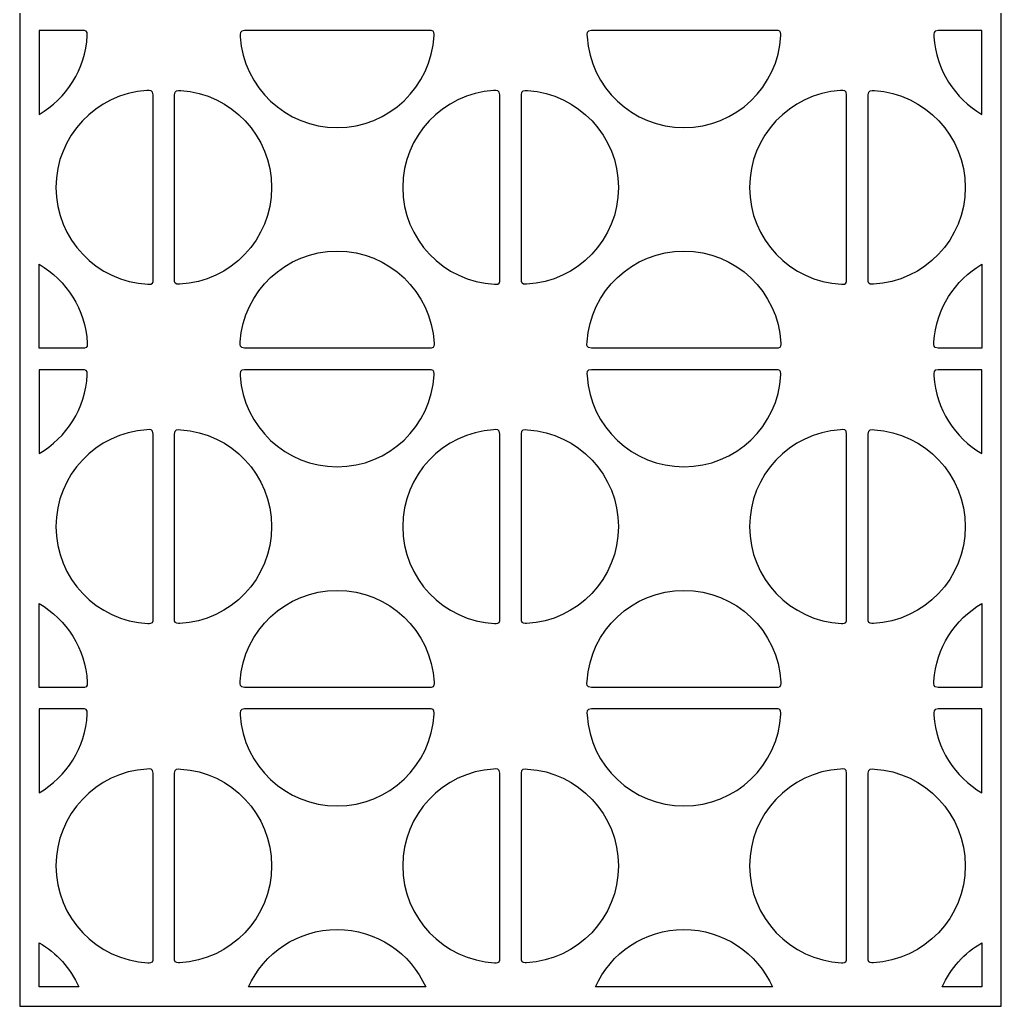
# Model space of a CAD drawing. Header units: centimetres. Extents: x -8.8 to 8, y -6.8 to 8.5.
# Drawn here: x 0.37 to 7.96, y -6.77 to 0.87 of the extents above; entities that cross this region are included whole.
import ezdxf

# ---------------------------------------------------------------- set-up
doc = ezdxf.new("R2010")
doc.units = ezdxf.units.CM
doc.header["$MEASUREMENT"] = 0
doc.layers.add('layer 1', color=7, linetype='Continuous')

msp = doc.modelspace()

# ---------------------------------------------------------------- linework, layer by layer
at = {"layer": 'layer 1', "color": 242}
for points, knots in [([(0.36788, 8.5064), (0.36788, 8.5064), (7.96341, 8.5064), (7.96341, 8.5064), (7.96341, 8.5064), (7.96341, 8.5064), (7.96341, -6.76726), (7.96341, -6.76726), (7.96341, -6.76726), (7.96341, -6.76726), (0.36788, -6.76726), (0.36788, -6.76726), (0.36788, -6.76726), (0.36788, -6.76726), (0.36788, 8.5064), (0.36788, 8.5064)], [0, 0, 0, 0, 0.2, 0.2, 0.2, 0.2, 0.4, 0.4, 0.4, 0.4, 0.6, 0.6, 0.6, 0.6, 1, 1, 1, 1]), ([(0.51767, 0.78599), (0.51767, 0.78599), (0.86929, 0.78599), (0.86929, 0.78599), (0.86929, 0.78599), (0.89226, 0.78599), (0.89096, 0.7565), (0.89027, 0.74623), (0.89027, 0.74623), (0.87666, 0.4858), (0.73034, 0.26046), (0.51767, 0.13659), (0.51767, 0.13659), (0.51767, 0.13659), (0.51767, 0.78599), (0.51767, 0.78599)], [0, 0, 0, 0, 0.2, 0.2, 0.2, 0.2, 0.4, 0.4, 0.4, 0.4, 0.6, 0.6, 0.6, 0.6, 1, 1, 1, 1]), ([(2.82403, 0.78599), (2.82403, 0.78599), (3.553, 0.78599), (3.553, 0.78599), (3.553, 0.78599), (3.57597, 0.78599), (3.57467, 0.7565), (3.57398, 0.74623), (3.57398, 0.74623), (3.55329, 0.35001), (3.22539, 0.03498), (2.82403, 0.03498), (2.82403, 0.03498), (2.42552, 0.03498), (2.09943, 0.34553), (2.07455, 0.73777), (2.07455, 0.73777), (2.07231, 0.76438), (2.06879, 0.78551), (2.10756, 0.78599), (2.10756, 0.78599), (2.10756, 0.78599), (2.82403, 0.78599), (2.82403, 0.78599)], [0, 0, 0, 0, 0.1428571, 0.1428571, 0.1428571, 0.1428571, 0.2857143, 0.2857143, 0.2857143, 0.2857143, 0.4285714, 0.4285714, 0.4285714, 0.4285714, 0.5714286, 0.5714286, 0.5714286, 0.5714286, 0.7142857, 0.7142857, 0.7142857, 0.7142857, 1, 1, 1, 1]), ([(5.50775, 0.78599), (5.50775, 0.78599), (6.23672, 0.78599), (6.23672, 0.78599), (6.23672, 0.78599), (6.25969, 0.78599), (6.25839, 0.7565), (6.25769, 0.74623), (6.25769, 0.74623), (6.237, 0.35001), (5.9091, 0.03498), (5.50775, 0.03498), (5.50775, 0.03498), (5.10924, 0.03498), (4.78315, 0.34553), (4.75826, 0.73777), (4.75826, 0.73777), (4.75602, 0.76438), (4.75251, 0.78551), (4.79127, 0.78599), (4.79127, 0.78599), (4.79127, 0.78599), (5.50775, 0.78599), (5.50775, 0.78599)], [0, 0, 0, 0, 0.1428571, 0.1428571, 0.1428571, 0.1428571, 0.2857143, 0.2857143, 0.2857143, 0.2857143, 0.4285714, 0.4285714, 0.4285714, 0.4285714, 0.5714286, 0.5714286, 0.5714286, 0.5714286, 0.7142857, 0.7142857, 0.7142857, 0.7142857, 1, 1, 1, 1]), ([(7.81362, 0.13687), (7.60351, 0.25946), (7.45826, 0.48112), (7.44197, 0.73777), (7.44197, 0.73777), (7.43973, 0.76438), (7.43622, 0.78551), (7.47499, 0.78599), (7.47499, 0.78599), (7.47499, 0.78599), (7.81362, 0.78599), (7.81362, 0.78599), (7.81362, 0.78599), (7.81362, 0.78599), (7.81362, 0.13687), (7.81362, 0.13687)], [0, 0, 0, 0, 0.2, 0.2, 0.2, 0.2, 0.4, 0.4, 0.4, 0.4, 0.6, 0.6, 0.6, 0.6, 1, 1, 1, 1]), ([(1.39914, -0.42845), (1.39914, -0.42845), (1.39914, -1.15742), (1.39914, -1.15742), (1.39914, -1.15742), (1.39914, -1.18039), (1.36965, -1.17909), (1.35938, -1.17839), (1.35938, -1.17839), (0.96316, -1.1577), (0.64813, -0.8298), (0.64813, -0.42845), (0.64813, -0.42845), (0.64813, -0.02994), (0.95869, 0.29615), (1.35093, 0.32104), (1.35093, 0.32104), (1.37753, 0.32328), (1.39866, 0.32679), (1.39914, 0.28802), (1.39914, 0.28802), (1.39914, 0.28802), (1.39914, -0.42845), (1.39914, -0.42845)], [0, 0, 0, 0, 0.1428571, 0.1428571, 0.1428571, 0.1428571, 0.2857143, 0.2857143, 0.2857143, 0.2857143, 0.4285714, 0.4285714, 0.4285714, 0.4285714, 0.5714286, 0.5714286, 0.5714286, 0.5714286, 0.7142857, 0.7142857, 0.7142857, 0.7142857, 1, 1, 1, 1]), ([(1.5663, -0.42845), (1.5663, -0.42845), (1.5663, -1.15742), (1.5663, -1.15742), (1.5663, -1.15742), (1.5663, -1.18039), (1.59579, -1.17909), (1.60606, -1.17839), (1.60606, -1.17839), (2.00228, -1.1577), (2.31731, -0.8298), (2.31731, -0.42845), (2.31731, -0.42845), (2.31731, -0.02994), (2.00675, 0.29615), (1.61451, 0.32104), (1.61451, 0.32104), (1.58792, 0.32328), (1.56677, 0.32679), (1.5663, 0.28802), (1.5663, 0.28802), (1.5663, 0.28802), (1.5663, -0.42845), (1.5663, -0.42845)], [0, 0, 0, 0, 0.1428571, 0.1428571, 0.1428571, 0.1428571, 0.2857143, 0.2857143, 0.2857143, 0.2857143, 0.4285714, 0.4285714, 0.4285714, 0.4285714, 0.5714286, 0.5714286, 0.5714286, 0.5714286, 0.7142857, 0.7142857, 0.7142857, 0.7142857, 1, 1, 1, 1]), ([(4.08285, -0.42845), (4.08285, -0.42845), (4.08285, -1.15742), (4.08285, -1.15742), (4.08285, -1.15742), (4.08285, -1.18039), (4.05337, -1.17909), (4.0431, -1.17839), (4.0431, -1.17839), (3.64687, -1.1577), (3.33185, -0.8298), (3.33185, -0.42845), (3.33185, -0.42845), (3.33185, -0.02994), (3.6424, 0.29615), (4.03464, 0.32104), (4.03464, 0.32104), (4.06124, 0.32328), (4.08238, 0.32679), (4.08285, 0.28802), (4.08285, 0.28802), (4.08285, 0.28802), (4.08285, -0.42845), (4.08285, -0.42845)], [0, 0, 0, 0, 0.1428571, 0.1428571, 0.1428571, 0.1428571, 0.2857143, 0.2857143, 0.2857143, 0.2857143, 0.4285714, 0.4285714, 0.4285714, 0.4285714, 0.5714286, 0.5714286, 0.5714286, 0.5714286, 0.7142857, 0.7142857, 0.7142857, 0.7142857, 1, 1, 1, 1]), ([(4.25001, -0.42845), (4.25001, -0.42845), (4.25001, -1.15742), (4.25001, -1.15742), (4.25001, -1.15742), (4.25001, -1.18039), (4.2795, -1.17909), (4.28977, -1.17839), (4.28977, -1.17839), (4.68599, -1.1577), (5.00102, -0.8298), (5.00102, -0.42845), (5.00102, -0.42845), (5.00102, -0.02994), (4.69047, 0.29615), (4.29823, 0.32104), (4.29823, 0.32104), (4.27163, 0.32328), (4.25049, 0.32679), (4.25001, 0.28802), (4.25001, 0.28802), (4.25001, 0.28802), (4.25001, -0.42845), (4.25001, -0.42845)], [0, 0, 0, 0, 0.1428571, 0.1428571, 0.1428571, 0.1428571, 0.2857143, 0.2857143, 0.2857143, 0.2857143, 0.4285714, 0.4285714, 0.4285714, 0.4285714, 0.5714286, 0.5714286, 0.5714286, 0.5714286, 0.7142857, 0.7142857, 0.7142857, 0.7142857, 1, 1, 1, 1]), ([(6.76657, -0.42845), (6.76657, -0.42845), (6.76657, -1.15742), (6.76657, -1.15742), (6.76657, -1.15742), (6.76657, -1.18039), (6.73708, -1.17909), (6.72681, -1.17839), (6.72681, -1.17839), (6.33059, -1.1577), (6.01556, -0.8298), (6.01556, -0.42845), (6.01556, -0.42845), (6.01556, -0.02994), (6.32611, 0.29615), (6.71835, 0.32104), (6.71835, 0.32104), (6.74495, 0.32328), (6.76609, 0.32679), (6.76657, 0.28802), (6.76657, 0.28802), (6.76657, 0.28802), (6.76657, -0.42845), (6.76657, -0.42845)], [0, 0, 0, 0, 0.1428571, 0.1428571, 0.1428571, 0.1428571, 0.2857143, 0.2857143, 0.2857143, 0.2857143, 0.4285714, 0.4285714, 0.4285714, 0.4285714, 0.5714286, 0.5714286, 0.5714286, 0.5714286, 0.7142857, 0.7142857, 0.7142857, 0.7142857, 1, 1, 1, 1]), ([(6.93373, -0.42845), (6.93373, -0.42845), (6.93373, -1.15742), (6.93373, -1.15742), (6.93373, -1.15742), (6.93373, -1.18039), (6.96321, -1.17909), (6.97348, -1.17839), (6.97348, -1.17839), (7.36971, -1.1577), (7.68473, -0.8298), (7.68473, -0.42845), (7.68473, -0.42845), (7.68473, -0.02994), (7.37418, 0.29615), (6.98194, 0.32104), (6.98194, 0.32104), (6.95534, 0.32328), (6.9342, 0.32679), (6.93373, 0.28802), (6.93373, 0.28802), (6.93373, 0.28802), (6.93373, -0.42845), (6.93373, -0.42845)], [0, 0, 0, 0, 0.1428571, 0.1428571, 0.1428571, 0.1428571, 0.2857143, 0.2857143, 0.2857143, 0.2857143, 0.4285714, 0.4285714, 0.4285714, 0.4285714, 0.5714286, 0.5714286, 0.5714286, 0.5714286, 0.7142857, 0.7142857, 0.7142857, 0.7142857, 1, 1, 1, 1]), ([(2.82403, -1.67273), (2.82403, -1.67273), (3.553, -1.67273), (3.553, -1.67273), (3.553, -1.67273), (3.57597, -1.67273), (3.57467, -1.64325), (3.57398, -1.63298), (3.57398, -1.63298), (3.55329, -1.23675), (3.22539, -0.92173), (2.82403, -0.92173), (2.82403, -0.92173), (2.42552, -0.92173), (2.09943, -1.23228), (2.07455, -1.62452), (2.07455, -1.62452), (2.07231, -1.65112), (2.06879, -1.67226), (2.10756, -1.67273), (2.10756, -1.67273), (2.10756, -1.67273), (2.82403, -1.67273), (2.82403, -1.67273)], [0, 0, 0, 0, 0.1428571, 0.1428571, 0.1428571, 0.1428571, 0.2857143, 0.2857143, 0.2857143, 0.2857143, 0.4285714, 0.4285714, 0.4285714, 0.4285714, 0.5714286, 0.5714286, 0.5714286, 0.5714286, 0.7142857, 0.7142857, 0.7142857, 0.7142857, 1, 1, 1, 1]), ([(5.50775, -1.67273), (5.50775, -1.67273), (6.23672, -1.67273), (6.23672, -1.67273), (6.23672, -1.67273), (6.25969, -1.67273), (6.25839, -1.64325), (6.25769, -1.63298), (6.25769, -1.63298), (6.237, -1.23675), (5.9091, -0.92173), (5.50775, -0.92173), (5.50775, -0.92173), (5.10924, -0.92173), (4.78315, -1.23228), (4.75826, -1.62452), (4.75826, -1.62452), (4.75602, -1.65112), (4.75251, -1.67226), (4.79127, -1.67273), (4.79127, -1.67273), (4.79127, -1.67273), (5.50775, -1.67273), (5.50775, -1.67273)], [0, 0, 0, 0, 0.1428571, 0.1428571, 0.1428571, 0.1428571, 0.2857143, 0.2857143, 0.2857143, 0.2857143, 0.4285714, 0.4285714, 0.4285714, 0.4285714, 0.5714286, 0.5714286, 0.5714286, 0.5714286, 0.7142857, 0.7142857, 0.7142857, 0.7142857, 1, 1, 1, 1]), ([(0.51767, -1.67273), (0.51767, -1.67273), (0.86929, -1.67273), (0.86929, -1.67273), (0.86929, -1.67273), (0.89226, -1.67273), (0.89096, -1.64325), (0.89027, -1.63298), (0.89027, -1.63298), (0.87666, -1.37254), (0.73034, -1.1472), (0.51767, -1.02332), (0.51767, -1.02332), (0.51767, -1.02332), (0.51767, -1.67273), (0.51767, -1.67273)], [0, 0, 0, 0, 0.2, 0.2, 0.2, 0.2, 0.4, 0.4, 0.4, 0.4, 0.6, 0.6, 0.6, 0.6, 1, 1, 1, 1]), ([(7.81362, -1.02361), (7.60351, -1.1462), (7.45826, -1.36786), (7.44197, -1.62452), (7.44197, -1.62452), (7.43973, -1.65112), (7.43622, -1.67226), (7.47499, -1.67273), (7.47499, -1.67273), (7.47499, -1.67273), (7.81362, -1.67273), (7.81362, -1.67273), (7.81362, -1.67273), (7.81362, -1.67273), (7.81362, -1.02361), (7.81362, -1.02361)], [0, 0, 0, 0, 0.2, 0.2, 0.2, 0.2, 0.4, 0.4, 0.4, 0.4, 0.6, 0.6, 0.6, 0.6, 1, 1, 1, 1]), ([(0.51767, -1.83989), (0.51767, -1.83989), (0.86929, -1.83989), (0.86929, -1.83989), (0.86929, -1.83989), (0.89226, -1.83989), (0.89096, -1.86938), (0.89027, -1.87965), (0.89027, -1.87965), (0.87666, -2.14008), (0.73034, -2.36543), (0.51767, -2.4893), (0.51767, -2.4893), (0.51767, -2.4893), (0.51767, -1.83989), (0.51767, -1.83989)], [0, 0, 0, 0, 0.2, 0.2, 0.2, 0.2, 0.4, 0.4, 0.4, 0.4, 0.6, 0.6, 0.6, 0.6, 1, 1, 1, 1]), ([(2.82403, -1.83989), (2.82403, -1.83989), (3.553, -1.83989), (3.553, -1.83989), (3.553, -1.83989), (3.57597, -1.83989), (3.57467, -1.86938), (3.57398, -1.87965), (3.57398, -1.87965), (3.55329, -2.27587), (3.22539, -2.5909), (2.82403, -2.5909), (2.82403, -2.5909), (2.42552, -2.5909), (2.09943, -2.28035), (2.07455, -1.88811), (2.07455, -1.88811), (2.07231, -1.86151), (2.06879, -1.84037), (2.10756, -1.83989), (2.10756, -1.83989), (2.10756, -1.83989), (2.82403, -1.83989), (2.82403, -1.83989)], [0, 0, 0, 0, 0.1428571, 0.1428571, 0.1428571, 0.1428571, 0.2857143, 0.2857143, 0.2857143, 0.2857143, 0.4285714, 0.4285714, 0.4285714, 0.4285714, 0.5714286, 0.5714286, 0.5714286, 0.5714286, 0.7142857, 0.7142857, 0.7142857, 0.7142857, 1, 1, 1, 1]), ([(5.50775, -1.83989), (5.50775, -1.83989), (6.23672, -1.83989), (6.23672, -1.83989), (6.23672, -1.83989), (6.25969, -1.83989), (6.25839, -1.86938), (6.25769, -1.87965), (6.25769, -1.87965), (6.237, -2.27587), (5.9091, -2.5909), (5.50775, -2.5909), (5.50775, -2.5909), (5.10924, -2.5909), (4.78315, -2.28035), (4.75826, -1.88811), (4.75826, -1.88811), (4.75602, -1.86151), (4.75251, -1.84037), (4.79127, -1.83989), (4.79127, -1.83989), (4.79127, -1.83989), (5.50775, -1.83989), (5.50775, -1.83989)], [0, 0, 0, 0, 0.1428571, 0.1428571, 0.1428571, 0.1428571, 0.2857143, 0.2857143, 0.2857143, 0.2857143, 0.4285714, 0.4285714, 0.4285714, 0.4285714, 0.5714286, 0.5714286, 0.5714286, 0.5714286, 0.7142857, 0.7142857, 0.7142857, 0.7142857, 1, 1, 1, 1]), ([(7.81362, -2.48901), (7.60351, -2.36642), (7.45826, -2.14476), (7.44197, -1.88811), (7.44197, -1.88811), (7.43973, -1.86151), (7.43622, -1.84037), (7.47499, -1.83989), (7.47499, -1.83989), (7.47499, -1.83989), (7.81362, -1.83989), (7.81362, -1.83989), (7.81362, -1.83989), (7.81362, -1.83989), (7.81362, -2.48901), (7.81362, -2.48901)], [0, 0, 0, 0, 0.2, 0.2, 0.2, 0.2, 0.4, 0.4, 0.4, 0.4, 0.6, 0.6, 0.6, 0.6, 1, 1, 1, 1]), ([(1.39914, -3.05433), (1.39914, -3.05433), (1.39914, -3.78331), (1.39914, -3.78331), (1.39914, -3.78331), (1.39914, -3.80627), (1.36965, -3.80498), (1.35938, -3.80428), (1.35938, -3.80428), (0.96316, -3.78359), (0.64813, -3.45568), (0.64813, -3.05433), (0.64813, -3.05433), (0.64813, -2.65582), (0.95869, -2.32973), (1.35093, -2.30484), (1.35093, -2.30484), (1.37753, -2.3026), (1.39866, -2.29909), (1.39914, -2.33785), (1.39914, -2.33785), (1.39914, -2.33785), (1.39914, -3.05433), (1.39914, -3.05433)], [0, 0, 0, 0, 0.1428571, 0.1428571, 0.1428571, 0.1428571, 0.2857143, 0.2857143, 0.2857143, 0.2857143, 0.4285714, 0.4285714, 0.4285714, 0.4285714, 0.5714286, 0.5714286, 0.5714286, 0.5714286, 0.7142857, 0.7142857, 0.7142857, 0.7142857, 1, 1, 1, 1]), ([(1.5663, -3.05433), (1.5663, -3.05433), (1.5663, -3.78331), (1.5663, -3.78331), (1.5663, -3.78331), (1.5663, -3.80627), (1.59579, -3.80498), (1.60606, -3.80428), (1.60606, -3.80428), (2.00228, -3.78359), (2.31731, -3.45568), (2.31731, -3.05433), (2.31731, -3.05433), (2.31731, -2.65582), (2.00675, -2.32973), (1.61451, -2.30484), (1.61451, -2.30484), (1.58792, -2.3026), (1.56677, -2.29909), (1.5663, -2.33785), (1.5663, -2.33785), (1.5663, -2.33785), (1.5663, -3.05433), (1.5663, -3.05433)], [0, 0, 0, 0, 0.1428571, 0.1428571, 0.1428571, 0.1428571, 0.2857143, 0.2857143, 0.2857143, 0.2857143, 0.4285714, 0.4285714, 0.4285714, 0.4285714, 0.5714286, 0.5714286, 0.5714286, 0.5714286, 0.7142857, 0.7142857, 0.7142857, 0.7142857, 1, 1, 1, 1]), ([(4.08285, -3.05433), (4.08285, -3.05433), (4.08285, -3.78331), (4.08285, -3.78331), (4.08285, -3.78331), (4.08285, -3.80627), (4.05337, -3.80498), (4.0431, -3.80428), (4.0431, -3.80428), (3.64687, -3.78359), (3.33185, -3.45568), (3.33185, -3.05433), (3.33185, -3.05433), (3.33185, -2.65582), (3.6424, -2.32973), (4.03464, -2.30484), (4.03464, -2.30484), (4.06124, -2.3026), (4.08238, -2.29909), (4.08285, -2.33785), (4.08285, -2.33785), (4.08285, -2.33785), (4.08285, -3.05433), (4.08285, -3.05433)], [0, 0, 0, 0, 0.1428571, 0.1428571, 0.1428571, 0.1428571, 0.2857143, 0.2857143, 0.2857143, 0.2857143, 0.4285714, 0.4285714, 0.4285714, 0.4285714, 0.5714286, 0.5714286, 0.5714286, 0.5714286, 0.7142857, 0.7142857, 0.7142857, 0.7142857, 1, 1, 1, 1]), ([(4.25001, -3.05433), (4.25001, -3.05433), (4.25001, -3.78331), (4.25001, -3.78331), (4.25001, -3.78331), (4.25001, -3.80627), (4.2795, -3.80498), (4.28977, -3.80428), (4.28977, -3.80428), (4.68599, -3.78359), (5.00102, -3.45568), (5.00102, -3.05433), (5.00102, -3.05433), (5.00102, -2.65582), (4.69047, -2.32973), (4.29823, -2.30484), (4.29823, -2.30484), (4.27163, -2.3026), (4.25049, -2.29909), (4.25001, -2.33785), (4.25001, -2.33785), (4.25001, -2.33785), (4.25001, -3.05433), (4.25001, -3.05433)], [0, 0, 0, 0, 0.1428571, 0.1428571, 0.1428571, 0.1428571, 0.2857143, 0.2857143, 0.2857143, 0.2857143, 0.4285714, 0.4285714, 0.4285714, 0.4285714, 0.5714286, 0.5714286, 0.5714286, 0.5714286, 0.7142857, 0.7142857, 0.7142857, 0.7142857, 1, 1, 1, 1]), ([(6.76657, -3.05433), (6.76657, -3.05433), (6.76657, -3.78331), (6.76657, -3.78331), (6.76657, -3.78331), (6.76657, -3.80627), (6.73708, -3.80498), (6.72681, -3.80428), (6.72681, -3.80428), (6.33059, -3.78359), (6.01556, -3.45568), (6.01556, -3.05433), (6.01556, -3.05433), (6.01556, -2.65582), (6.32611, -2.32973), (6.71835, -2.30484), (6.71835, -2.30484), (6.74495, -2.3026), (6.76609, -2.29909), (6.76657, -2.33785), (6.76657, -2.33785), (6.76657, -2.33785), (6.76657, -3.05433), (6.76657, -3.05433)], [0, 0, 0, 0, 0.1428571, 0.1428571, 0.1428571, 0.1428571, 0.2857143, 0.2857143, 0.2857143, 0.2857143, 0.4285714, 0.4285714, 0.4285714, 0.4285714, 0.5714286, 0.5714286, 0.5714286, 0.5714286, 0.7142857, 0.7142857, 0.7142857, 0.7142857, 1, 1, 1, 1]), ([(6.93373, -3.05433), (6.93373, -3.05433), (6.93373, -3.78331), (6.93373, -3.78331), (6.93373, -3.78331), (6.93373, -3.80627), (6.96321, -3.80498), (6.97348, -3.80428), (6.97348, -3.80428), (7.36971, -3.78359), (7.68473, -3.45568), (7.68473, -3.05433), (7.68473, -3.05433), (7.68473, -2.65582), (7.37418, -2.32973), (6.98194, -2.30484), (6.98194, -2.30484), (6.95534, -2.3026), (6.9342, -2.29909), (6.93373, -2.33785), (6.93373, -2.33785), (6.93373, -2.33785), (6.93373, -3.05433), (6.93373, -3.05433)], [0, 0, 0, 0, 0.1428571, 0.1428571, 0.1428571, 0.1428571, 0.2857143, 0.2857143, 0.2857143, 0.2857143, 0.4285714, 0.4285714, 0.4285714, 0.4285714, 0.5714286, 0.5714286, 0.5714286, 0.5714286, 0.7142857, 0.7142857, 0.7142857, 0.7142857, 1, 1, 1, 1]), ([(2.82403, -4.29862), (2.82403, -4.29862), (3.553, -4.29862), (3.553, -4.29862), (3.553, -4.29862), (3.57597, -4.29862), (3.57467, -4.26913), (3.57398, -4.25886), (3.57398, -4.25886), (3.55329, -3.86264), (3.22539, -3.54761), (2.82403, -3.54761), (2.82403, -3.54761), (2.42552, -3.54761), (2.09943, -3.85817), (2.07455, -4.2504), (2.07455, -4.2504), (2.07231, -4.277), (2.06879, -4.29814), (2.10756, -4.29862), (2.10756, -4.29862), (2.10756, -4.29862), (2.82403, -4.29862), (2.82403, -4.29862)], [0, 0, 0, 0, 0.1428571, 0.1428571, 0.1428571, 0.1428571, 0.2857143, 0.2857143, 0.2857143, 0.2857143, 0.4285714, 0.4285714, 0.4285714, 0.4285714, 0.5714286, 0.5714286, 0.5714286, 0.5714286, 0.7142857, 0.7142857, 0.7142857, 0.7142857, 1, 1, 1, 1]), ([(5.50775, -4.29862), (5.50775, -4.29862), (6.23672, -4.29862), (6.23672, -4.29862), (6.23672, -4.29862), (6.25969, -4.29862), (6.25839, -4.26913), (6.25769, -4.25886), (6.25769, -4.25886), (6.237, -3.86264), (5.9091, -3.54761), (5.50775, -3.54761), (5.50775, -3.54761), (5.10924, -3.54761), (4.78315, -3.85817), (4.75826, -4.2504), (4.75826, -4.2504), (4.75602, -4.277), (4.75251, -4.29814), (4.79127, -4.29862), (4.79127, -4.29862), (4.79127, -4.29862), (5.50775, -4.29862), (5.50775, -4.29862)], [0, 0, 0, 0, 0.1428571, 0.1428571, 0.1428571, 0.1428571, 0.2857143, 0.2857143, 0.2857143, 0.2857143, 0.4285714, 0.4285714, 0.4285714, 0.4285714, 0.5714286, 0.5714286, 0.5714286, 0.5714286, 0.7142857, 0.7142857, 0.7142857, 0.7142857, 1, 1, 1, 1]), ([(0.51767, -4.29862), (0.51767, -4.29862), (0.86929, -4.29862), (0.86929, -4.29862), (0.86929, -4.29862), (0.89226, -4.29862), (0.89096, -4.26913), (0.89027, -4.25886), (0.89027, -4.25886), (0.87666, -3.99843), (0.73034, -3.77308), (0.51767, -3.64921), (0.51767, -3.64921), (0.51767, -3.64921), (0.51767, -4.29862), (0.51767, -4.29862)], [0, 0, 0, 0, 0.2, 0.2, 0.2, 0.2, 0.4, 0.4, 0.4, 0.4, 0.6, 0.6, 0.6, 0.6, 1, 1, 1, 1]), ([(7.81362, -3.64949), (7.60351, -3.77209), (7.45826, -3.99375), (7.44197, -4.2504), (7.44197, -4.2504), (7.43973, -4.277), (7.43622, -4.29814), (7.47499, -4.29862), (7.47499, -4.29862), (7.47499, -4.29862), (7.81362, -4.29862), (7.81362, -4.29862), (7.81362, -4.29862), (7.81362, -4.29862), (7.81362, -3.64949), (7.81362, -3.64949)], [0, 0, 0, 0, 0.2, 0.2, 0.2, 0.2, 0.4, 0.4, 0.4, 0.4, 0.6, 0.6, 0.6, 0.6, 1, 1, 1, 1]), ([(0.51767, -4.46578), (0.51767, -4.46578), (0.86929, -4.46578), (0.86929, -4.46578), (0.86929, -4.46578), (0.89226, -4.46578), (0.89096, -4.49527), (0.89027, -4.50554), (0.89027, -4.50554), (0.87666, -4.76597), (0.73034, -4.99131), (0.51767, -5.11518), (0.51767, -5.11518), (0.51767, -5.11518), (0.51767, -4.46578), (0.51767, -4.46578)], [0, 0, 0, 0, 0.2, 0.2, 0.2, 0.2, 0.4, 0.4, 0.4, 0.4, 0.6, 0.6, 0.6, 0.6, 1, 1, 1, 1]), ([(2.82403, -4.46578), (2.82403, -4.46578), (3.553, -4.46578), (3.553, -4.46578), (3.553, -4.46578), (3.57597, -4.46578), (3.57467, -4.49527), (3.57398, -4.50554), (3.57398, -4.50554), (3.55329, -4.90176), (3.22539, -5.21678), (2.82403, -5.21678), (2.82403, -5.21678), (2.42552, -5.21678), (2.09943, -4.90623), (2.07455, -4.51399), (2.07455, -4.51399), (2.07231, -4.48739), (2.06879, -4.46625), (2.10756, -4.46578), (2.10756, -4.46578), (2.10756, -4.46578), (2.82403, -4.46578), (2.82403, -4.46578)], [0, 0, 0, 0, 0.1428571, 0.1428571, 0.1428571, 0.1428571, 0.2857143, 0.2857143, 0.2857143, 0.2857143, 0.4285714, 0.4285714, 0.4285714, 0.4285714, 0.5714286, 0.5714286, 0.5714286, 0.5714286, 0.7142857, 0.7142857, 0.7142857, 0.7142857, 1, 1, 1, 1]), ([(5.50775, -4.46578), (5.50775, -4.46578), (6.23672, -4.46578), (6.23672, -4.46578), (6.23672, -4.46578), (6.25969, -4.46578), (6.25839, -4.49527), (6.25769, -4.50554), (6.25769, -4.50554), (6.237, -4.90176), (5.9091, -5.21678), (5.50775, -5.21678), (5.50775, -5.21678), (5.10924, -5.21678), (4.78315, -4.90623), (4.75826, -4.51399), (4.75826, -4.51399), (4.75602, -4.48739), (4.75251, -4.46625), (4.79127, -4.46578), (4.79127, -4.46578), (4.79127, -4.46578), (5.50775, -4.46578), (5.50775, -4.46578)], [0, 0, 0, 0, 0.1428571, 0.1428571, 0.1428571, 0.1428571, 0.2857143, 0.2857143, 0.2857143, 0.2857143, 0.4285714, 0.4285714, 0.4285714, 0.4285714, 0.5714286, 0.5714286, 0.5714286, 0.5714286, 0.7142857, 0.7142857, 0.7142857, 0.7142857, 1, 1, 1, 1]), ([(7.81362, -5.11489), (7.60351, -4.9923), (7.45826, -4.77065), (7.44197, -4.51399), (7.44197, -4.51399), (7.43973, -4.48739), (7.43622, -4.46625), (7.47499, -4.46578), (7.47499, -4.46578), (7.47499, -4.46578), (7.81362, -4.46578), (7.81362, -4.46578), (7.81362, -4.46578), (7.81362, -4.46578), (7.81362, -5.11489), (7.81362, -5.11489)], [0, 0, 0, 0, 0.2, 0.2, 0.2, 0.2, 0.4, 0.4, 0.4, 0.4, 0.6, 0.6, 0.6, 0.6, 1, 1, 1, 1]), ([(1.39914, -5.68022), (1.39914, -5.68022), (1.39914, -6.40919), (1.39914, -6.40919), (1.39914, -6.40919), (1.39914, -6.43215), (1.36965, -6.43086), (1.35938, -6.43016), (1.35938, -6.43016), (0.96316, -6.40947), (0.64813, -6.08157), (0.64813, -5.68022), (0.64813, -5.68022), (0.64813, -5.28171), (0.95869, -4.95562), (1.35093, -4.93073), (1.35093, -4.93073), (1.37753, -4.92849), (1.39866, -4.92498), (1.39914, -4.96374), (1.39914, -4.96374), (1.39914, -4.96374), (1.39914, -5.68022), (1.39914, -5.68022)], [0, 0, 0, 0, 0.1428571, 0.1428571, 0.1428571, 0.1428571, 0.2857143, 0.2857143, 0.2857143, 0.2857143, 0.4285714, 0.4285714, 0.4285714, 0.4285714, 0.5714286, 0.5714286, 0.5714286, 0.5714286, 0.7142857, 0.7142857, 0.7142857, 0.7142857, 1, 1, 1, 1]), ([(1.5663, -5.68022), (1.5663, -5.68022), (1.5663, -6.40919), (1.5663, -6.40919), (1.5663, -6.40919), (1.5663, -6.43215), (1.59579, -6.43086), (1.60606, -6.43016), (1.60606, -6.43016), (2.00228, -6.40947), (2.31731, -6.08157), (2.31731, -5.68022), (2.31731, -5.68022), (2.31731, -5.28171), (2.00675, -4.95562), (1.61451, -4.93073), (1.61451, -4.93073), (1.58792, -4.92849), (1.56677, -4.92498), (1.5663, -4.96374), (1.5663, -4.96374), (1.5663, -4.96374), (1.5663, -5.68022), (1.5663, -5.68022)], [0, 0, 0, 0, 0.1428571, 0.1428571, 0.1428571, 0.1428571, 0.2857143, 0.2857143, 0.2857143, 0.2857143, 0.4285714, 0.4285714, 0.4285714, 0.4285714, 0.5714286, 0.5714286, 0.5714286, 0.5714286, 0.7142857, 0.7142857, 0.7142857, 0.7142857, 1, 1, 1, 1]), ([(4.08285, -5.68022), (4.08285, -5.68022), (4.08285, -6.40919), (4.08285, -6.40919), (4.08285, -6.40919), (4.08285, -6.43215), (4.05337, -6.43086), (4.0431, -6.43016), (4.0431, -6.43016), (3.64687, -6.40947), (3.33185, -6.08157), (3.33185, -5.68022), (3.33185, -5.68022), (3.33185, -5.28171), (3.6424, -4.95562), (4.03464, -4.93073), (4.03464, -4.93073), (4.06124, -4.92849), (4.08238, -4.92498), (4.08285, -4.96374), (4.08285, -4.96374), (4.08285, -4.96374), (4.08285, -5.68022), (4.08285, -5.68022)], [0, 0, 0, 0, 0.1428571, 0.1428571, 0.1428571, 0.1428571, 0.2857143, 0.2857143, 0.2857143, 0.2857143, 0.4285714, 0.4285714, 0.4285714, 0.4285714, 0.5714286, 0.5714286, 0.5714286, 0.5714286, 0.7142857, 0.7142857, 0.7142857, 0.7142857, 1, 1, 1, 1]), ([(4.25001, -5.68022), (4.25001, -5.68022), (4.25001, -6.40919), (4.25001, -6.40919), (4.25001, -6.40919), (4.25001, -6.43215), (4.2795, -6.43086), (4.28977, -6.43016), (4.28977, -6.43016), (4.68599, -6.40947), (5.00102, -6.08157), (5.00102, -5.68022), (5.00102, -5.68022), (5.00102, -5.28171), (4.69047, -4.95562), (4.29823, -4.93073), (4.29823, -4.93073), (4.27163, -4.92849), (4.25049, -4.92498), (4.25001, -4.96374), (4.25001, -4.96374), (4.25001, -4.96374), (4.25001, -5.68022), (4.25001, -5.68022)], [0, 0, 0, 0, 0.1428571, 0.1428571, 0.1428571, 0.1428571, 0.2857143, 0.2857143, 0.2857143, 0.2857143, 0.4285714, 0.4285714, 0.4285714, 0.4285714, 0.5714286, 0.5714286, 0.5714286, 0.5714286, 0.7142857, 0.7142857, 0.7142857, 0.7142857, 1, 1, 1, 1]), ([(6.76657, -5.68022), (6.76657, -5.68022), (6.76657, -6.40919), (6.76657, -6.40919), (6.76657, -6.40919), (6.76657, -6.43215), (6.73708, -6.43086), (6.72681, -6.43016), (6.72681, -6.43016), (6.33059, -6.40947), (6.01556, -6.08157), (6.01556, -5.68022), (6.01556, -5.68022), (6.01556, -5.28171), (6.32611, -4.95562), (6.71835, -4.93073), (6.71835, -4.93073), (6.74495, -4.92849), (6.76609, -4.92498), (6.76657, -4.96374), (6.76657, -4.96374), (6.76657, -4.96374), (6.76657, -5.68022), (6.76657, -5.68022)], [0, 0, 0, 0, 0.1428571, 0.1428571, 0.1428571, 0.1428571, 0.2857143, 0.2857143, 0.2857143, 0.2857143, 0.4285714, 0.4285714, 0.4285714, 0.4285714, 0.5714286, 0.5714286, 0.5714286, 0.5714286, 0.7142857, 0.7142857, 0.7142857, 0.7142857, 1, 1, 1, 1]), ([(6.93373, -5.68022), (6.93373, -5.68022), (6.93373, -6.40919), (6.93373, -6.40919), (6.93373, -6.40919), (6.93373, -6.43215), (6.96321, -6.43086), (6.97348, -6.43016), (6.97348, -6.43016), (7.36971, -6.40947), (7.68473, -6.08157), (7.68473, -5.68022), (7.68473, -5.68022), (7.68473, -5.28171), (7.37418, -4.95562), (6.98194, -4.93073), (6.98194, -4.93073), (6.95534, -4.92849), (6.9342, -4.92498), (6.93373, -4.96374), (6.93373, -4.96374), (6.93373, -4.96374), (6.93373, -5.68022), (6.93373, -5.68022)], [0, 0, 0, 0, 0.1428571, 0.1428571, 0.1428571, 0.1428571, 0.2857143, 0.2857143, 0.2857143, 0.2857143, 0.4285714, 0.4285714, 0.4285714, 0.4285714, 0.5714286, 0.5714286, 0.5714286, 0.5714286, 0.7142857, 0.7142857, 0.7142857, 0.7142857, 1, 1, 1, 1]), ([(3.50952, -6.61747), (3.39211, -6.35581), (3.12934, -6.17349), (2.82403, -6.17349), (2.82403, -6.17349), (2.5187, -6.17349), (2.25589, -6.3558), (2.13849, -6.61747), (2.13849, -6.61747), (2.13849, -6.61747), (3.50952, -6.61747), (3.50952, -6.61747)], [0, 0, 0, 0, 0.25, 0.25, 0.25, 0.25, 0.5, 0.5, 0.5, 0.5, 1, 1, 1, 1]), ([(6.19322, -6.61747), (6.07582, -6.35581), (5.81305, -6.17349), (5.50775, -6.17349), (5.50775, -6.17349), (5.20242, -6.17349), (4.9396, -6.3558), (4.8222, -6.61747), (4.8222, -6.61747), (4.8222, -6.61747), (6.19322, -6.61747), (6.19322, -6.61747)], [0, 0, 0, 0, 0.25, 0.25, 0.25, 0.25, 0.5, 0.5, 0.5, 0.5, 1, 1, 1, 1]), ([(0.82583, -6.61747), (0.76132, -6.47369), (0.65292, -6.35387), (0.51767, -6.27509), (0.51767, -6.27509), (0.51767, -6.27509), (0.51767, -6.61747), (0.51767, -6.61747), (0.51767, -6.61747), (0.51767, -6.61747), (0.82583, -6.61747), (0.82583, -6.61747)], [0, 0, 0, 0, 0.25, 0.25, 0.25, 0.25, 0.5, 0.5, 0.5, 0.5, 1, 1, 1, 1]), ([(7.81362, -6.27538), (7.67859, -6.35416), (7.57036, -6.47386), (7.50592, -6.61747), (7.50592, -6.61747), (7.50592, -6.61747), (7.81362, -6.61747), (7.81362, -6.61747), (7.81362, -6.61747), (7.81362, -6.61747), (7.81362, -6.27538), (7.81362, -6.27538)], [0, 0, 0, 0, 0.25, 0.25, 0.25, 0.25, 0.5, 0.5, 0.5, 0.5, 1, 1, 1, 1])]:
    msp.add_open_spline(points, degree=3, knots=knots, dxfattribs=at)

doc.saveas('drawing.dxf')
